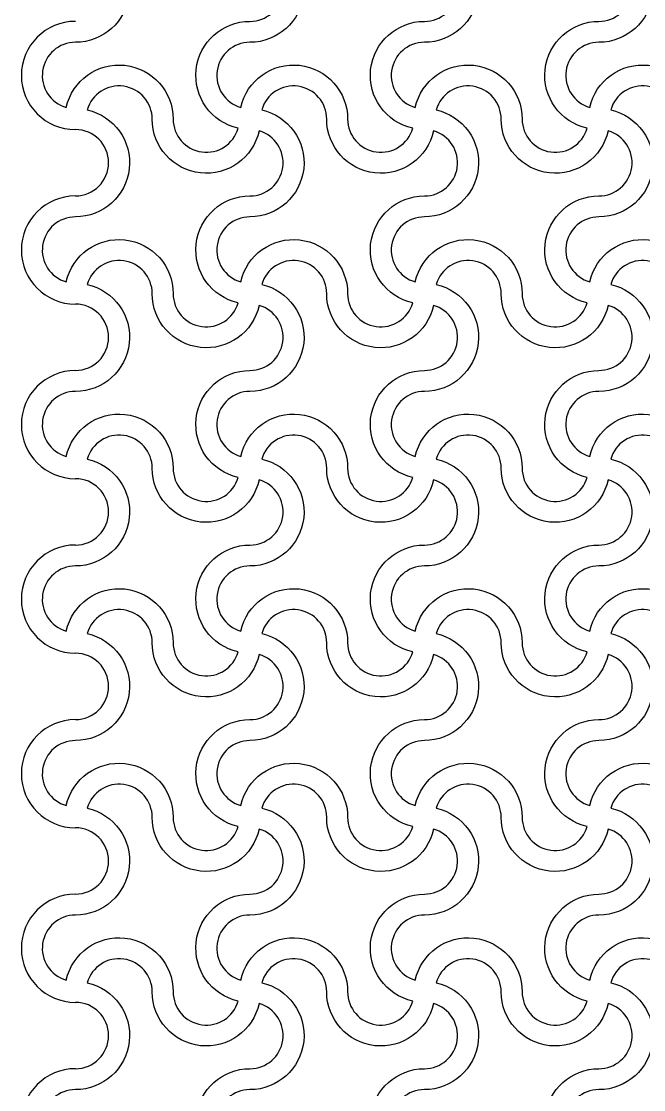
# Model space of a CAD drawing. Header units: millimetres. Extents: x 24 to 345, y 12 to 201.
# Drawn here: x 43.071 to 44.498, y 33.27 to 35.718 of the extents above; entities that cross this region are included whole.
import ezdxf

# ---------------------------------------------------------------- set-up
doc = ezdxf.new("R2010")
doc.units = ezdxf.units.MM
doc.header["$MEASUREMENT"] = 0
doc.layers.add('5th metal (rf+ground)', color=240, linetype='Continuous')

msp = doc.modelspace()

# ---------------------------------------------------------------- linework, layer by layer
at = {"layer": '5th metal (rf+ground)'}
for points in [[(43.61633, 35.86724, -0.8959788), (43.3713, 35.89421, 0.8687853), (43.22227, 35.91524, -0.8959788), (43.1953, 35.67021, 0.8687853), (43.17427, 35.52118, -0.8959788), (43.4193, 35.49421, 0.8687853), (43.56833, 35.47318, -0.8959788), (43.5953, 35.71821, 0.8687853)], [(43.61633, 35.86724, -0.8959788), (43.3713, 35.89421, 0.8687853), (43.22227, 35.91524, -0.8959788), (43.1953, 35.67021, 0.8687853), (43.17427, 35.52118, -0.8959788), (43.4193, 35.49421, 0.8687853), (43.56833, 35.47318, -0.8959788), (43.5953, 35.71821, 0.8687853)], [(43.61633, 35.86724, -0.8959788), (43.3713, 35.89421, 0.8687853), (43.22227, 35.91524, -0.8959788), (43.1953, 35.67021, 0.8687853), (43.17427, 35.52118, -0.8959788), (43.4193, 35.49421, 0.8687853), (43.56833, 35.47318, -0.8959788), (43.5953, 35.71821, 0.8687853)], [(43.61633, 35.86724, -0.8959788), (43.3713, 35.89421, 0.8687853), (43.22227, 35.91524, -0.8959788), (43.1953, 35.67021, 0.8687853), (43.17427, 35.52118, -0.8959788), (43.4193, 35.49421, 0.8687853), (43.56833, 35.47318, -0.8959788), (43.5953, 35.71821, 0.8687853)], [(44.01633, 35.86724, -0.8959788), (43.7713, 35.89421, 0.8687853), (43.62227, 35.91524, -0.8959788), (43.5953, 35.67021, 0.8687853), (43.57427, 35.52118, -0.8959788), (43.8193, 35.49421, 0.8687853), (43.96833, 35.47318, -0.8959788), (43.9953, 35.71821, 0.8687853)], [(44.01633, 35.86724, -0.8959788), (43.7713, 35.89421, 0.8687853), (43.62227, 35.91524, -0.8959788), (43.5953, 35.67021, 0.8687853), (43.57427, 35.52118, -0.8959788), (43.8193, 35.49421, 0.8687853), (43.96833, 35.47318, -0.8959788), (43.9953, 35.71821, 0.8687853)], [(44.01633, 35.86724, -0.8959788), (43.7713, 35.89421, 0.8687853), (43.62227, 35.91524, -0.8959788), (43.5953, 35.67021, 0.8687853), (43.57427, 35.52118, -0.8959788), (43.8193, 35.49421, 0.8687853), (43.96833, 35.47318, -0.8959788), (43.9953, 35.71821, 0.8687853)], [(44.01633, 35.86724, -0.8959788), (43.7713, 35.89421, 0.8687853), (43.62227, 35.91524, -0.8959788), (43.5953, 35.67021, 0.8687853), (43.57427, 35.52118, -0.8959788), (43.8193, 35.49421, 0.8687853), (43.96833, 35.47318, -0.8959788), (43.9953, 35.71821, 0.8687853)], [(44.41633, 35.86724, -0.8959788), (44.1713, 35.89421, 0.8687853), (44.02227, 35.91524, -0.8959788), (43.9953, 35.67021, 0.8687853), (43.97427, 35.52118, -0.8959788), (44.2193, 35.49421, 0.8687853), (44.36833, 35.47318, -0.8959788), (44.3953, 35.71821, 0.8687853)], [(44.41633, 35.86724, -0.8959788), (44.1713, 35.89421, 0.8687853), (44.02227, 35.91524, -0.8959788), (43.9953, 35.67021, 0.8687853), (43.97427, 35.52118, -0.8959788), (44.2193, 35.49421, 0.8687853), (44.36833, 35.47318, -0.8959788), (44.3953, 35.71821, 0.8687853)], [(44.41633, 35.86724, -0.8959788), (44.1713, 35.89421, 0.8687853), (44.02227, 35.91524, -0.8959788), (43.9953, 35.67021, 0.8687853), (43.97427, 35.52118, -0.8959788), (44.2193, 35.49421, 0.8687853), (44.36833, 35.47318, -0.8959788), (44.3953, 35.71821, 0.8687853)], [(44.41633, 35.86724, -0.8959788), (44.1713, 35.89421, 0.8687853), (44.02227, 35.91524, -0.8959788), (43.9953, 35.67021, 0.8687853), (43.97427, 35.52118, -0.8959788), (44.2193, 35.49421, 0.8687853), (44.36833, 35.47318, -0.8959788), (44.3953, 35.71821, 0.8687853)], [(44.81633, 35.86724, -0.8959788), (44.5713, 35.89421, 0.8687853), (44.42227, 35.91524, -0.8959788), (44.3953, 35.67021, 0.8687853), (44.37427, 35.52118, -0.8959788), (44.6193, 35.49421, 0.8687853), (44.76833, 35.47318, -0.8959788), (44.7953, 35.71821, 0.8687853)], [(44.81633, 35.86724, -0.8959788), (44.5713, 35.89421, 0.8687853), (44.42227, 35.91524, -0.8959788), (44.3953, 35.67021, 0.8687853), (44.37427, 35.52118, -0.8959788), (44.6193, 35.49421, 0.8687853), (44.76833, 35.47318, -0.8959788), (44.7953, 35.71821, 0.8687853)], [(44.81633, 35.86724, -0.8959788), (44.5713, 35.89421, 0.8687853), (44.42227, 35.91524, -0.8959788), (44.3953, 35.67021, 0.8687853), (44.37427, 35.52118, -0.8959788), (44.6193, 35.49421, 0.8687853), (44.76833, 35.47318, -0.8959788), (44.7953, 35.71821, 0.8687853)], [(44.81633, 35.86724, -0.8959788), (44.5713, 35.89421, 0.8687853), (44.42227, 35.91524, -0.8959788), (44.3953, 35.67021, 0.8687853), (44.37427, 35.52118, -0.8959788), (44.6193, 35.49421, 0.8687853), (44.76833, 35.47318, -0.8959788), (44.7953, 35.71821, 0.8687853)], [(43.61633, 35.46724, -0.8959788), (43.3713, 35.49421, 0.8687853), (43.22227, 35.51524, -0.8959788), (43.1953, 35.27021, 0.8687853), (43.17427, 35.12118, -0.8959788), (43.4193, 35.09421, 0.8687853), (43.56833, 35.07318, -0.8959788), (43.5953, 35.31821, 0.8687853)], [(43.61633, 35.46724, -0.8959788), (43.3713, 35.49421, 0.8687853), (43.22227, 35.51524, -0.8959788), (43.1953, 35.27021, 0.8687853), (43.17427, 35.12118, -0.8959788), (43.4193, 35.09421, 0.8687853), (43.56833, 35.07318, -0.8959788), (43.5953, 35.31821, 0.8687853)], [(43.61633, 35.46724, -0.8959788), (43.3713, 35.49421, 0.8687853), (43.22227, 35.51524, -0.8959788), (43.1953, 35.27021, 0.8687853), (43.17427, 35.12118, -0.8959788), (43.4193, 35.09421, 0.8687853), (43.56833, 35.07318, -0.8959788), (43.5953, 35.31821, 0.8687853)], [(43.61633, 35.46724, -0.8959788), (43.3713, 35.49421, 0.8687853), (43.22227, 35.51524, -0.8959788), (43.1953, 35.27021, 0.8687853), (43.17427, 35.12118, -0.8959788), (43.4193, 35.09421, 0.8687853), (43.56833, 35.07318, -0.8959788), (43.5953, 35.31821, 0.8687853)], [(44.01633, 35.46724, -0.8959788), (43.7713, 35.49421, 0.8687853), (43.62227, 35.51524, -0.8959788), (43.5953, 35.27021, 0.8687853), (43.57427, 35.12118, -0.8959788), (43.8193, 35.09421, 0.8687853), (43.96833, 35.07318, -0.8959788), (43.9953, 35.31821, 0.8687853)], [(44.01633, 35.46724, -0.8959788), (43.7713, 35.49421, 0.8687853), (43.62227, 35.51524, -0.8959788), (43.5953, 35.27021, 0.8687853), (43.57427, 35.12118, -0.8959788), (43.8193, 35.09421, 0.8687853), (43.96833, 35.07318, -0.8959788), (43.9953, 35.31821, 0.8687853)], [(44.01633, 35.46724, -0.8959788), (43.7713, 35.49421, 0.8687853), (43.62227, 35.51524, -0.8959788), (43.5953, 35.27021, 0.8687853), (43.57427, 35.12118, -0.8959788), (43.8193, 35.09421, 0.8687853), (43.96833, 35.07318, -0.8959788), (43.9953, 35.31821, 0.8687853)], [(44.01633, 35.46724, -0.8959788), (43.7713, 35.49421, 0.8687853), (43.62227, 35.51524, -0.8959788), (43.5953, 35.27021, 0.8687853), (43.57427, 35.12118, -0.8959788), (43.8193, 35.09421, 0.8687853), (43.96833, 35.07318, -0.8959788), (43.9953, 35.31821, 0.8687853)], [(44.41633, 35.46724, -0.8959788), (44.1713, 35.49421, 0.8687853), (44.02227, 35.51524, -0.8959788), (43.9953, 35.27021, 0.8687853), (43.97427, 35.12118, -0.8959788), (44.2193, 35.09421, 0.8687853), (44.36833, 35.07318, -0.8959788), (44.3953, 35.31821, 0.8687853)], [(44.41633, 35.46724, -0.8959788), (44.1713, 35.49421, 0.8687853), (44.02227, 35.51524, -0.8959788), (43.9953, 35.27021, 0.8687853), (43.97427, 35.12118, -0.8959788), (44.2193, 35.09421, 0.8687853), (44.36833, 35.07318, -0.8959788), (44.3953, 35.31821, 0.8687853)], [(44.41633, 35.46724, -0.8959788), (44.1713, 35.49421, 0.8687853), (44.02227, 35.51524, -0.8959788), (43.9953, 35.27021, 0.8687853), (43.97427, 35.12118, -0.8959788), (44.2193, 35.09421, 0.8687853), (44.36833, 35.07318, -0.8959788), (44.3953, 35.31821, 0.8687853)], [(44.41633, 35.46724, -0.8959788), (44.1713, 35.49421, 0.8687853), (44.02227, 35.51524, -0.8959788), (43.9953, 35.27021, 0.8687853), (43.97427, 35.12118, -0.8959788), (44.2193, 35.09421, 0.8687853), (44.36833, 35.07318, -0.8959788), (44.3953, 35.31821, 0.8687853)], [(44.81633, 35.46724, -0.8959788), (44.5713, 35.49421, 0.8687853), (44.42227, 35.51524, -0.8959788), (44.3953, 35.27021, 0.8687853), (44.37427, 35.12118, -0.8959788), (44.6193, 35.09421, 0.8687853), (44.76833, 35.07318, -0.8959788), (44.7953, 35.31821, 0.8687853)], [(44.81633, 35.46724, -0.8959788), (44.5713, 35.49421, 0.8687853), (44.42227, 35.51524, -0.8959788), (44.3953, 35.27021, 0.8687853), (44.37427, 35.12118, -0.8959788), (44.6193, 35.09421, 0.8687853), (44.76833, 35.07318, -0.8959788), (44.7953, 35.31821, 0.8687853)], [(44.81633, 35.46724, -0.8959788), (44.5713, 35.49421, 0.8687853), (44.42227, 35.51524, -0.8959788), (44.3953, 35.27021, 0.8687853), (44.37427, 35.12118, -0.8959788), (44.6193, 35.09421, 0.8687853), (44.76833, 35.07318, -0.8959788), (44.7953, 35.31821, 0.8687853)], [(44.81633, 35.46724, -0.8959788), (44.5713, 35.49421, 0.8687853), (44.42227, 35.51524, -0.8959788), (44.3953, 35.27021, 0.8687853), (44.37427, 35.12118, -0.8959788), (44.6193, 35.09421, 0.8687853), (44.76833, 35.07318, -0.8959788), (44.7953, 35.31821, 0.8687853)], [(43.61633, 35.06724, -0.8959788), (43.3713, 35.09421, 0.8687853), (43.22227, 35.11524, -0.8959788), (43.1953, 34.87021, 0.8687853), (43.17427, 34.72118, -0.8959788), (43.4193, 34.69421, 0.8687853), (43.56833, 34.67318, -0.8959788), (43.5953, 34.91821, 0.8687853)], [(43.61633, 35.06724, -0.8959788), (43.3713, 35.09421, 0.8687853), (43.22227, 35.11524, -0.8959788), (43.1953, 34.87021, 0.8687853), (43.17427, 34.72118, -0.8959788), (43.4193, 34.69421, 0.8687853), (43.56833, 34.67318, -0.8959788), (43.5953, 34.91821, 0.8687853)], [(43.61633, 35.06724, -0.8959788), (43.3713, 35.09421, 0.8687853), (43.22227, 35.11524, -0.8959788), (43.1953, 34.87021, 0.8687853), (43.17427, 34.72118, -0.8959788), (43.4193, 34.69421, 0.8687853), (43.56833, 34.67318, -0.8959788), (43.5953, 34.91821, 0.8687853)], [(43.61633, 35.06724, -0.8959788), (43.3713, 35.09421, 0.8687853), (43.22227, 35.11524, -0.8959788), (43.1953, 34.87021, 0.8687853), (43.17427, 34.72118, -0.8959788), (43.4193, 34.69421, 0.8687853), (43.56833, 34.67318, -0.8959788), (43.5953, 34.91821, 0.8687853)], [(44.01633, 35.06724, -0.8959788), (43.7713, 35.09421, 0.8687853), (43.62227, 35.11524, -0.8959788), (43.5953, 34.87021, 0.8687853), (43.57427, 34.72118, -0.8959788), (43.8193, 34.69421, 0.8687853), (43.96833, 34.67318, -0.8959788), (43.9953, 34.91821, 0.8687853)], [(44.01633, 35.06724, -0.8959788), (43.7713, 35.09421, 0.8687853), (43.62227, 35.11524, -0.8959788), (43.5953, 34.87021, 0.8687853), (43.57427, 34.72118, -0.8959788), (43.8193, 34.69421, 0.8687853), (43.96833, 34.67318, -0.8959788), (43.9953, 34.91821, 0.8687853)], [(44.01633, 35.06724, -0.8959788), (43.7713, 35.09421, 0.8687853), (43.62227, 35.11524, -0.8959788), (43.5953, 34.87021, 0.8687853), (43.57427, 34.72118, -0.8959788), (43.8193, 34.69421, 0.8687853), (43.96833, 34.67318, -0.8959788), (43.9953, 34.91821, 0.8687853)], [(44.01633, 35.06724, -0.8959788), (43.7713, 35.09421, 0.8687853), (43.62227, 35.11524, -0.8959788), (43.5953, 34.87021, 0.8687853), (43.57427, 34.72118, -0.8959788), (43.8193, 34.69421, 0.8687853), (43.96833, 34.67318, -0.8959788), (43.9953, 34.91821, 0.8687853)], [(44.41633, 35.06724, -0.8959788), (44.1713, 35.09421, 0.8687853), (44.02227, 35.11524, -0.8959788), (43.9953, 34.87021, 0.8687853), (43.97427, 34.72118, -0.8959788), (44.2193, 34.69421, 0.8687853), (44.36833, 34.67318, -0.8959788), (44.3953, 34.91821, 0.8687853)], [(44.41633, 35.06724, -0.8959788), (44.1713, 35.09421, 0.8687853), (44.02227, 35.11524, -0.8959788), (43.9953, 34.87021, 0.8687853), (43.97427, 34.72118, -0.8959788), (44.2193, 34.69421, 0.8687853), (44.36833, 34.67318, -0.8959788), (44.3953, 34.91821, 0.8687853)], [(44.41633, 35.06724, -0.8959788), (44.1713, 35.09421, 0.8687853), (44.02227, 35.11524, -0.8959788), (43.9953, 34.87021, 0.8687853), (43.97427, 34.72118, -0.8959788), (44.2193, 34.69421, 0.8687853), (44.36833, 34.67318, -0.8959788), (44.3953, 34.91821, 0.8687853)], [(44.41633, 35.06724, -0.8959788), (44.1713, 35.09421, 0.8687853), (44.02227, 35.11524, -0.8959788), (43.9953, 34.87021, 0.8687853), (43.97427, 34.72118, -0.8959788), (44.2193, 34.69421, 0.8687853), (44.36833, 34.67318, -0.8959788), (44.3953, 34.91821, 0.8687853)], [(44.81633, 35.06724, -0.8959788), (44.5713, 35.09421, 0.8687853), (44.42227, 35.11524, -0.8959788), (44.3953, 34.87021, 0.8687853), (44.37427, 34.72118, -0.8959788), (44.6193, 34.69421, 0.8687853), (44.76833, 34.67318, -0.8959788), (44.7953, 34.91821, 0.8687853)], [(44.81633, 35.06724, -0.8959788), (44.5713, 35.09421, 0.8687853), (44.42227, 35.11524, -0.8959788), (44.3953, 34.87021, 0.8687853), (44.37427, 34.72118, -0.8959788), (44.6193, 34.69421, 0.8687853), (44.76833, 34.67318, -0.8959788), (44.7953, 34.91821, 0.8687853)], [(44.81633, 35.06724, -0.8959788), (44.5713, 35.09421, 0.8687853), (44.42227, 35.11524, -0.8959788), (44.3953, 34.87021, 0.8687853), (44.37427, 34.72118, -0.8959788), (44.6193, 34.69421, 0.8687853), (44.76833, 34.67318, -0.8959788), (44.7953, 34.91821, 0.8687853)], [(44.81633, 35.06724, -0.8959788), (44.5713, 35.09421, 0.8687853), (44.42227, 35.11524, -0.8959788), (44.3953, 34.87021, 0.8687853), (44.37427, 34.72118, -0.8959788), (44.6193, 34.69421, 0.8687853), (44.76833, 34.67318, -0.8959788), (44.7953, 34.91821, 0.8687853)], [(43.61633, 34.66724, -0.8959788), (43.3713, 34.69421, 0.8687853), (43.22227, 34.71524, -0.8959788), (43.1953, 34.47021, 0.8687853), (43.17427, 34.32118, -0.8959788), (43.4193, 34.29421, 0.8687853), (43.56833, 34.27318, -0.8959788), (43.5953, 34.51821, 0.8687853)], [(43.61633, 34.66724, -0.8959788), (43.3713, 34.69421, 0.8687853), (43.22227, 34.71524, -0.8959788), (43.1953, 34.47021, 0.8687853), (43.17427, 34.32118, -0.8959788), (43.4193, 34.29421, 0.8687853), (43.56833, 34.27318, -0.8959788), (43.5953, 34.51821, 0.8687853)], [(43.61633, 34.66724, -0.8959788), (43.3713, 34.69421, 0.8687853), (43.22227, 34.71524, -0.8959788), (43.1953, 34.47021, 0.8687853), (43.17427, 34.32118, -0.8959788), (43.4193, 34.29421, 0.8687853), (43.56833, 34.27318, -0.8959788), (43.5953, 34.51821, 0.8687853)], [(43.61633, 34.66724, -0.8959788), (43.3713, 34.69421, 0.8687853), (43.22227, 34.71524, -0.8959788), (43.1953, 34.47021, 0.8687853), (43.17427, 34.32118, -0.8959788), (43.4193, 34.29421, 0.8687853), (43.56833, 34.27318, -0.8959788), (43.5953, 34.51821, 0.8687853)], [(44.01633, 34.66724, -0.8959788), (43.7713, 34.69421, 0.8687853), (43.62227, 34.71524, -0.8959788), (43.5953, 34.47021, 0.8687853), (43.57427, 34.32118, -0.8959788), (43.8193, 34.29421, 0.8687853), (43.96833, 34.27318, -0.8959788), (43.9953, 34.51821, 0.8687853)], [(44.01633, 34.66724, -0.8959788), (43.7713, 34.69421, 0.8687853), (43.62227, 34.71524, -0.8959788), (43.5953, 34.47021, 0.8687853), (43.57427, 34.32118, -0.8959788), (43.8193, 34.29421, 0.8687853), (43.96833, 34.27318, -0.8959788), (43.9953, 34.51821, 0.8687853)], [(44.01633, 34.66724, -0.8959788), (43.7713, 34.69421, 0.8687853), (43.62227, 34.71524, -0.8959788), (43.5953, 34.47021, 0.8687853), (43.57427, 34.32118, -0.8959788), (43.8193, 34.29421, 0.8687853), (43.96833, 34.27318, -0.8959788), (43.9953, 34.51821, 0.8687853)], [(44.01633, 34.66724, -0.8959788), (43.7713, 34.69421, 0.8687853), (43.62227, 34.71524, -0.8959788), (43.5953, 34.47021, 0.8687853), (43.57427, 34.32118, -0.8959788), (43.8193, 34.29421, 0.8687853), (43.96833, 34.27318, -0.8959788), (43.9953, 34.51821, 0.8687853)], [(44.41633, 34.66724, -0.8959788), (44.1713, 34.69421, 0.8687853), (44.02227, 34.71524, -0.8959788), (43.9953, 34.47021, 0.8687853), (43.97427, 34.32118, -0.8959788), (44.2193, 34.29421, 0.8687853), (44.36833, 34.27318, -0.8959788), (44.3953, 34.51821, 0.8687853)], [(44.41633, 34.66724, -0.8959788), (44.1713, 34.69421, 0.8687853), (44.02227, 34.71524, -0.8959788), (43.9953, 34.47021, 0.8687853), (43.97427, 34.32118, -0.8959788), (44.2193, 34.29421, 0.8687853), (44.36833, 34.27318, -0.8959788), (44.3953, 34.51821, 0.8687853)], [(44.41633, 34.66724, -0.8959788), (44.1713, 34.69421, 0.8687853), (44.02227, 34.71524, -0.8959788), (43.9953, 34.47021, 0.8687853), (43.97427, 34.32118, -0.8959788), (44.2193, 34.29421, 0.8687853), (44.36833, 34.27318, -0.8959788), (44.3953, 34.51821, 0.8687853)], [(44.41633, 34.66724, -0.8959788), (44.1713, 34.69421, 0.8687853), (44.02227, 34.71524, -0.8959788), (43.9953, 34.47021, 0.8687853), (43.97427, 34.32118, -0.8959788), (44.2193, 34.29421, 0.8687853), (44.36833, 34.27318, -0.8959788), (44.3953, 34.51821, 0.8687853)], [(44.81633, 34.66724, -0.8959788), (44.5713, 34.69421, 0.8687853), (44.42227, 34.71524, -0.8959788), (44.3953, 34.47021, 0.8687853), (44.37427, 34.32118, -0.8959788), (44.6193, 34.29421, 0.8687853), (44.76833, 34.27318, -0.8959788), (44.7953, 34.51821, 0.8687853)], [(44.81633, 34.66724, -0.8959788), (44.5713, 34.69421, 0.8687853), (44.42227, 34.71524, -0.8959788), (44.3953, 34.47021, 0.8687853), (44.37427, 34.32118, -0.8959788), (44.6193, 34.29421, 0.8687853), (44.76833, 34.27318, -0.8959788), (44.7953, 34.51821, 0.8687853)], [(44.81633, 34.66724, -0.8959788), (44.5713, 34.69421, 0.8687853), (44.42227, 34.71524, -0.8959788), (44.3953, 34.47021, 0.8687853), (44.37427, 34.32118, -0.8959788), (44.6193, 34.29421, 0.8687853), (44.76833, 34.27318, -0.8959788), (44.7953, 34.51821, 0.8687853)], [(44.81633, 34.66724, -0.8959788), (44.5713, 34.69421, 0.8687853), (44.42227, 34.71524, -0.8959788), (44.3953, 34.47021, 0.8687853), (44.37427, 34.32118, -0.8959788), (44.6193, 34.29421, 0.8687853), (44.76833, 34.27318, -0.8959788), (44.7953, 34.51821, 0.8687853)], [(43.61633, 34.26724, -0.8959788), (43.3713, 34.29421, 0.8687853), (43.22227, 34.31524, -0.8959788), (43.1953, 34.07021, 0.8687853), (43.17427, 33.92118, -0.8959788), (43.4193, 33.89421, 0.8687853), (43.56833, 33.87318, -0.8959788), (43.5953, 34.11821, 0.8687853)], [(43.61633, 34.26724, -0.8959788), (43.3713, 34.29421, 0.8687853), (43.22227, 34.31524, -0.8959788), (43.1953, 34.07021, 0.8687853), (43.17427, 33.92118, -0.8959788), (43.4193, 33.89421, 0.8687853), (43.56833, 33.87318, -0.8959788), (43.5953, 34.11821, 0.8687853)], [(43.61633, 34.26724, -0.8959788), (43.3713, 34.29421, 0.8687853), (43.22227, 34.31524, -0.8959788), (43.1953, 34.07021, 0.8687853), (43.17427, 33.92118, -0.8959788), (43.4193, 33.89421, 0.8687853), (43.56833, 33.87318, -0.8959788), (43.5953, 34.11821, 0.8687853)], [(43.61633, 34.26724, -0.8959788), (43.3713, 34.29421, 0.8687853), (43.22227, 34.31524, -0.8959788), (43.1953, 34.07021, 0.8687853), (43.17427, 33.92118, -0.8959788), (43.4193, 33.89421, 0.8687853), (43.56833, 33.87318, -0.8959788), (43.5953, 34.11821, 0.8687853)], [(44.01633, 34.26724, -0.8959788), (43.7713, 34.29421, 0.8687853), (43.62227, 34.31524, -0.8959788), (43.5953, 34.07021, 0.8687853), (43.57427, 33.92118, -0.8959788), (43.8193, 33.89421, 0.8687853), (43.96833, 33.87318, -0.8959788), (43.9953, 34.11821, 0.8687853)], [(44.01633, 34.26724, -0.8959788), (43.7713, 34.29421, 0.8687853), (43.62227, 34.31524, -0.8959788), (43.5953, 34.07021, 0.8687853), (43.57427, 33.92118, -0.8959788), (43.8193, 33.89421, 0.8687853), (43.96833, 33.87318, -0.8959788), (43.9953, 34.11821, 0.8687853)], [(44.01633, 34.26724, -0.8959788), (43.7713, 34.29421, 0.8687853), (43.62227, 34.31524, -0.8959788), (43.5953, 34.07021, 0.8687853), (43.57427, 33.92118, -0.8959788), (43.8193, 33.89421, 0.8687853), (43.96833, 33.87318, -0.8959788), (43.9953, 34.11821, 0.8687853)], [(44.01633, 34.26724, -0.8959788), (43.7713, 34.29421, 0.8687853), (43.62227, 34.31524, -0.8959788), (43.5953, 34.07021, 0.8687853), (43.57427, 33.92118, -0.8959788), (43.8193, 33.89421, 0.8687853), (43.96833, 33.87318, -0.8959788), (43.9953, 34.11821, 0.8687853)], [(44.41633, 34.26724, -0.8959788), (44.1713, 34.29421, 0.8687853), (44.02227, 34.31524, -0.8959788), (43.9953, 34.07021, 0.8687853), (43.97427, 33.92118, -0.8959788), (44.2193, 33.89421, 0.8687853), (44.36833, 33.87318, -0.8959788), (44.3953, 34.11821, 0.8687853)], [(44.41633, 34.26724, -0.8959788), (44.1713, 34.29421, 0.8687853), (44.02227, 34.31524, -0.8959788), (43.9953, 34.07021, 0.8687853), (43.97427, 33.92118, -0.8959788), (44.2193, 33.89421, 0.8687853), (44.36833, 33.87318, -0.8959788), (44.3953, 34.11821, 0.8687853)], [(44.41633, 34.26724, -0.8959788), (44.1713, 34.29421, 0.8687853), (44.02227, 34.31524, -0.8959788), (43.9953, 34.07021, 0.8687853), (43.97427, 33.92118, -0.8959788), (44.2193, 33.89421, 0.8687853), (44.36833, 33.87318, -0.8959788), (44.3953, 34.11821, 0.8687853)], [(44.41633, 34.26724, -0.8959788), (44.1713, 34.29421, 0.8687853), (44.02227, 34.31524, -0.8959788), (43.9953, 34.07021, 0.8687853), (43.97427, 33.92118, -0.8959788), (44.2193, 33.89421, 0.8687853), (44.36833, 33.87318, -0.8959788), (44.3953, 34.11821, 0.8687853)], [(44.81633, 34.26724, -0.8959788), (44.5713, 34.29421, 0.8687853), (44.42227, 34.31524, -0.8959788), (44.3953, 34.07021, 0.8687853), (44.37427, 33.92118, -0.8959788), (44.6193, 33.89421, 0.8687853), (44.76833, 33.87318, -0.8959788), (44.7953, 34.11821, 0.8687853)], [(44.81633, 34.26724, -0.8959788), (44.5713, 34.29421, 0.8687853), (44.42227, 34.31524, -0.8959788), (44.3953, 34.07021, 0.8687853), (44.37427, 33.92118, -0.8959788), (44.6193, 33.89421, 0.8687853), (44.76833, 33.87318, -0.8959788), (44.7953, 34.11821, 0.8687853)], [(44.81633, 34.26724, -0.8959788), (44.5713, 34.29421, 0.8687853), (44.42227, 34.31524, -0.8959788), (44.3953, 34.07021, 0.8687853), (44.37427, 33.92118, -0.8959788), (44.6193, 33.89421, 0.8687853), (44.76833, 33.87318, -0.8959788), (44.7953, 34.11821, 0.8687853)], [(44.81633, 34.26724, -0.8959788), (44.5713, 34.29421, 0.8687853), (44.42227, 34.31524, -0.8959788), (44.3953, 34.07021, 0.8687853), (44.37427, 33.92118, -0.8959788), (44.6193, 33.89421, 0.8687853), (44.76833, 33.87318, -0.8959788), (44.7953, 34.11821, 0.8687853)], [(43.61633, 33.86724, -0.8959788), (43.3713, 33.89421, 0.8687853), (43.22227, 33.91524, -0.8959788), (43.1953, 33.67021, 0.8687853), (43.17427, 33.52118, -0.8959788), (43.4193, 33.49421, 0.8687853), (43.56833, 33.47318, -0.8959788), (43.5953, 33.71821, 0.8687853)], [(43.61633, 33.86724, -0.8959788), (43.3713, 33.89421, 0.8687853), (43.22227, 33.91524, -0.8959788), (43.1953, 33.67021, 0.8687853), (43.17427, 33.52118, -0.8959788), (43.4193, 33.49421, 0.8687853), (43.56833, 33.47318, -0.8959788), (43.5953, 33.71821, 0.8687853)], [(43.61633, 33.86724, -0.8959788), (43.3713, 33.89421, 0.8687853), (43.22227, 33.91524, -0.8959788), (43.1953, 33.67021, 0.8687853), (43.17427, 33.52118, -0.8959788), (43.4193, 33.49421, 0.8687853), (43.56833, 33.47318, -0.8959788), (43.5953, 33.71821, 0.8687853)], [(43.61633, 33.86724, -0.8959788), (43.3713, 33.89421, 0.8687853), (43.22227, 33.91524, -0.8959788), (43.1953, 33.67021, 0.8687853), (43.17427, 33.52118, -0.8959788), (43.4193, 33.49421, 0.8687853), (43.56833, 33.47318, -0.8959788), (43.5953, 33.71821, 0.8687853)], [(44.01633, 33.86724, -0.8959788), (43.7713, 33.89421, 0.8687853), (43.62227, 33.91524, -0.8959788), (43.5953, 33.67021, 0.8687853), (43.57427, 33.52118, -0.8959788), (43.8193, 33.49421, 0.8687853), (43.96833, 33.47318, -0.8959788), (43.9953, 33.71821, 0.8687853)], [(44.01633, 33.86724, -0.8959788), (43.7713, 33.89421, 0.8687853), (43.62227, 33.91524, -0.8959788), (43.5953, 33.67021, 0.8687853), (43.57427, 33.52118, -0.8959788), (43.8193, 33.49421, 0.8687853), (43.96833, 33.47318, -0.8959788), (43.9953, 33.71821, 0.8687853)], [(44.01633, 33.86724, -0.8959788), (43.7713, 33.89421, 0.8687853), (43.62227, 33.91524, -0.8959788), (43.5953, 33.67021, 0.8687853), (43.57427, 33.52118, -0.8959788), (43.8193, 33.49421, 0.8687853), (43.96833, 33.47318, -0.8959788), (43.9953, 33.71821, 0.8687853)], [(44.01633, 33.86724, -0.8959788), (43.7713, 33.89421, 0.8687853), (43.62227, 33.91524, -0.8959788), (43.5953, 33.67021, 0.8687853), (43.57427, 33.52118, -0.8959788), (43.8193, 33.49421, 0.8687853), (43.96833, 33.47318, -0.8959788), (43.9953, 33.71821, 0.8687853)], [(44.41633, 33.86724, -0.8959788), (44.1713, 33.89421, 0.8687853), (44.02227, 33.91524, -0.8959788), (43.9953, 33.67021, 0.8687853), (43.97427, 33.52118, -0.8959788), (44.2193, 33.49421, 0.8687853), (44.36833, 33.47318, -0.8959788), (44.3953, 33.71821, 0.8687853)], [(44.41633, 33.86724, -0.8959788), (44.1713, 33.89421, 0.8687853), (44.02227, 33.91524, -0.8959788), (43.9953, 33.67021, 0.8687853), (43.97427, 33.52118, -0.8959788), (44.2193, 33.49421, 0.8687853), (44.36833, 33.47318, -0.8959788), (44.3953, 33.71821, 0.8687853)], [(44.41633, 33.86724, -0.8959788), (44.1713, 33.89421, 0.8687853), (44.02227, 33.91524, -0.8959788), (43.9953, 33.67021, 0.8687853), (43.97427, 33.52118, -0.8959788), (44.2193, 33.49421, 0.8687853), (44.36833, 33.47318, -0.8959788), (44.3953, 33.71821, 0.8687853)], [(44.41633, 33.86724, -0.8959788), (44.1713, 33.89421, 0.8687853), (44.02227, 33.91524, -0.8959788), (43.9953, 33.67021, 0.8687853), (43.97427, 33.52118, -0.8959788), (44.2193, 33.49421, 0.8687853), (44.36833, 33.47318, -0.8959788), (44.3953, 33.71821, 0.8687853)], [(44.81633, 33.86724, -0.8959788), (44.5713, 33.89421, 0.8687853), (44.42227, 33.91524, -0.8959788), (44.3953, 33.67021, 0.8687853), (44.37427, 33.52118, -0.8959788), (44.6193, 33.49421, 0.8687853), (44.76833, 33.47318, -0.8959788), (44.7953, 33.71821, 0.8687853)], [(44.81633, 33.86724, -0.8959788), (44.5713, 33.89421, 0.8687853), (44.42227, 33.91524, -0.8959788), (44.3953, 33.67021, 0.8687853), (44.37427, 33.52118, -0.8959788), (44.6193, 33.49421, 0.8687853), (44.76833, 33.47318, -0.8959788), (44.7953, 33.71821, 0.8687853)], [(44.81633, 33.86724, -0.8959788), (44.5713, 33.89421, 0.8687853), (44.42227, 33.91524, -0.8959788), (44.3953, 33.67021, 0.8687853), (44.37427, 33.52118, -0.8959788), (44.6193, 33.49421, 0.8687853), (44.76833, 33.47318, -0.8959788), (44.7953, 33.71821, 0.8687853)], [(44.81633, 33.86724, -0.8959788), (44.5713, 33.89421, 0.8687853), (44.42227, 33.91524, -0.8959788), (44.3953, 33.67021, 0.8687853), (44.37427, 33.52118, -0.8959788), (44.6193, 33.49421, 0.8687853), (44.76833, 33.47318, -0.8959788), (44.7953, 33.71821, 0.8687853)], [(43.61633, 33.46724, -0.8959788), (43.3713, 33.49421, 0.8687853), (43.22227, 33.51524, -0.8959788), (43.1953, 33.27021, 0.8687853), (43.17427, 33.12118, -0.8959788), (43.4193, 33.09421, 0.8687853), (43.56833, 33.07318, -0.8959788), (43.5953, 33.31821, 0.8687853)], [(43.61633, 33.46724, -0.8959788), (43.3713, 33.49421, 0.8687853), (43.22227, 33.51524, -0.8959788), (43.1953, 33.27021, 0.8687853), (43.17427, 33.12118, -0.8959788), (43.4193, 33.09421, 0.8687853), (43.56833, 33.07318, -0.8959788), (43.5953, 33.31821, 0.8687853)], [(43.61633, 33.46724, -0.8959788), (43.3713, 33.49421, 0.8687853), (43.22227, 33.51524, -0.8959788), (43.1953, 33.27021, 0.8687853), (43.17427, 33.12118, -0.8959788), (43.4193, 33.09421, 0.8687853), (43.56833, 33.07318, -0.8959788), (43.5953, 33.31821, 0.8687853)], [(43.61633, 33.46724, -0.8959788), (43.3713, 33.49421, 0.8687853), (43.22227, 33.51524, -0.8959788), (43.1953, 33.27021, 0.8687853), (43.17427, 33.12118, -0.8959788), (43.4193, 33.09421, 0.8687853), (43.56833, 33.07318, -0.8959788), (43.5953, 33.31821, 0.8687853)], [(44.01633, 33.46724, -0.8959788), (43.7713, 33.49421, 0.8687853), (43.62227, 33.51524, -0.8959788), (43.5953, 33.27021, 0.8687853), (43.57427, 33.12118, -0.8959788), (43.8193, 33.09421, 0.8687853), (43.96833, 33.07318, -0.8959788), (43.9953, 33.31821, 0.8687853)], [(44.01633, 33.46724, -0.8959788), (43.7713, 33.49421, 0.8687853), (43.62227, 33.51524, -0.8959788), (43.5953, 33.27021, 0.8687853), (43.57427, 33.12118, -0.8959788), (43.8193, 33.09421, 0.8687853), (43.96833, 33.07318, -0.8959788), (43.9953, 33.31821, 0.8687853)], [(44.01633, 33.46724, -0.8959788), (43.7713, 33.49421, 0.8687853), (43.62227, 33.51524, -0.8959788), (43.5953, 33.27021, 0.8687853), (43.57427, 33.12118, -0.8959788), (43.8193, 33.09421, 0.8687853), (43.96833, 33.07318, -0.8959788), (43.9953, 33.31821, 0.8687853)], [(44.01633, 33.46724, -0.8959788), (43.7713, 33.49421, 0.8687853), (43.62227, 33.51524, -0.8959788), (43.5953, 33.27021, 0.8687853), (43.57427, 33.12118, -0.8959788), (43.8193, 33.09421, 0.8687853), (43.96833, 33.07318, -0.8959788), (43.9953, 33.31821, 0.8687853)], [(44.41633, 33.46724, -0.8959788), (44.1713, 33.49421, 0.8687853), (44.02227, 33.51524, -0.8959788), (43.9953, 33.27021, 0.8687853), (43.97427, 33.12118, -0.8959788), (44.2193, 33.09421, 0.8687853), (44.36833, 33.07318, -0.8959788), (44.3953, 33.31821, 0.8687853)], [(44.41633, 33.46724, -0.8959788), (44.1713, 33.49421, 0.8687853), (44.02227, 33.51524, -0.8959788), (43.9953, 33.27021, 0.8687853), (43.97427, 33.12118, -0.8959788), (44.2193, 33.09421, 0.8687853), (44.36833, 33.07318, -0.8959788), (44.3953, 33.31821, 0.8687853)], [(44.41633, 33.46724, -0.8959788), (44.1713, 33.49421, 0.8687853), (44.02227, 33.51524, -0.8959788), (43.9953, 33.27021, 0.8687853), (43.97427, 33.12118, -0.8959788), (44.2193, 33.09421, 0.8687853), (44.36833, 33.07318, -0.8959788), (44.3953, 33.31821, 0.8687853)], [(44.41633, 33.46724, -0.8959788), (44.1713, 33.49421, 0.8687853), (44.02227, 33.51524, -0.8959788), (43.9953, 33.27021, 0.8687853), (43.97427, 33.12118, -0.8959788), (44.2193, 33.09421, 0.8687853), (44.36833, 33.07318, -0.8959788), (44.3953, 33.31821, 0.8687853)], [(44.81633, 33.46724, -0.8959788), (44.5713, 33.49421, 0.8687853), (44.42227, 33.51524, -0.8959788), (44.3953, 33.27021, 0.8687853), (44.37427, 33.12118, -0.8959788), (44.6193, 33.09421, 0.8687853), (44.76833, 33.07318, -0.8959788), (44.7953, 33.31821, 0.8687853)], [(44.81633, 33.46724, -0.8959788), (44.5713, 33.49421, 0.8687853), (44.42227, 33.51524, -0.8959788), (44.3953, 33.27021, 0.8687853), (44.37427, 33.12118, -0.8959788), (44.6193, 33.09421, 0.8687853), (44.76833, 33.07318, -0.8959788), (44.7953, 33.31821, 0.8687853)], [(44.81633, 33.46724, -0.8959788), (44.5713, 33.49421, 0.8687853), (44.42227, 33.51524, -0.8959788), (44.3953, 33.27021, 0.8687853), (44.37427, 33.12118, -0.8959788), (44.6193, 33.09421, 0.8687853), (44.76833, 33.07318, -0.8959788), (44.7953, 33.31821, 0.8687853)], [(44.81633, 33.46724, -0.8959788), (44.5713, 33.49421, 0.8687853), (44.42227, 33.51524, -0.8959788), (44.3953, 33.27021, 0.8687853), (44.37427, 33.12118, -0.8959788), (44.6193, 33.09421, 0.8687853), (44.76833, 33.07318, -0.8959788), (44.7953, 33.31821, 0.8687853)]]:
    msp.add_lwpolyline(points, format="xyb", close=True, dxfattribs=at)
for centre, radius, start, end in [((43.1953, 35.59421), 0.124, 90, 270), ((43.1953, 35.59421), 0.124, 90, 270), ((43.1953, 35.59421), 0.124, 90, 270), ((43.1953, 35.59421), 0.124, 90, 270), ((43.1953, 35.39421), 0.076, 270, 90), ((43.1953, 35.39421), 0.076, 270, 90), ((43.1953, 35.39421), 0.076, 270, 90), ((43.1953, 35.39421), 0.076, 270, 90), ((43.1953, 35.19421), 0.124, 90, 270), ((43.1953, 35.19421), 0.124, 90, 270), ((43.1953, 35.19421), 0.124, 90, 270), ((43.1953, 35.19421), 0.124, 90, 270), ((43.1953, 34.99421), 0.076, 270, 90), ((43.1953, 34.99421), 0.076, 270, 90), ((43.1953, 34.99421), 0.076, 270, 90), ((43.1953, 34.99421), 0.076, 270, 90), ((43.1953, 34.79421), 0.124, 90, 270), ((43.1953, 34.79421), 0.124, 90, 270), ((43.1953, 34.79421), 0.124, 90, 270), ((43.1953, 34.79421), 0.124, 90, 270), ((43.1953, 34.59421), 0.076, 270, 90), ((43.1953, 34.59421), 0.076, 270, 90), ((43.1953, 34.59421), 0.076, 270, 90), ((43.1953, 34.59421), 0.076, 270, 90), ((43.1953, 34.39421), 0.124, 90, 270), ((43.1953, 34.39421), 0.124, 90, 270), ((43.1953, 34.39421), 0.124, 90, 270), ((43.1953, 34.39421), 0.124, 90, 270), ((43.1953, 34.19421), 0.076, 270, 90), ((43.1953, 34.19421), 0.076, 270, 90), ((43.1953, 34.19421), 0.076, 270, 90), ((43.1953, 34.19421), 0.076, 270, 90), ((43.1953, 33.99421), 0.124, 90, 270), ((43.1953, 33.99421), 0.124, 90, 270), ((43.1953, 33.99421), 0.124, 90, 270), ((43.1953, 33.99421), 0.124, 90, 270), ((43.1953, 33.79421), 0.076, 270, 90), ((43.1953, 33.79421), 0.076, 270, 90), ((43.1953, 33.79421), 0.076, 270, 90), ((43.1953, 33.79421), 0.076, 270, 90), ((43.1953, 33.59421), 0.124, 90, 270), ((43.1953, 33.59421), 0.124, 90, 270), ((43.1953, 33.59421), 0.124, 90, 270), ((43.1953, 33.59421), 0.124, 90, 270), ((43.1953, 33.39421), 0.076, 270, 90), ((43.1953, 33.39421), 0.076, 270, 90), ((43.1953, 33.39421), 0.076, 270, 90), ((43.1953, 33.39421), 0.076, 270, 90), ((43.1953, 33.19421), 0.124, 90, 270), ((43.1953, 33.19421), 0.124, 90, 270), ((43.1953, 33.19421), 0.124, 90, 270), ((43.1953, 33.19421), 0.124, 90, 270)]:
    msp.add_arc(centre, radius, start, end, dxfattribs=at)

doc.saveas('drawing.dxf')
